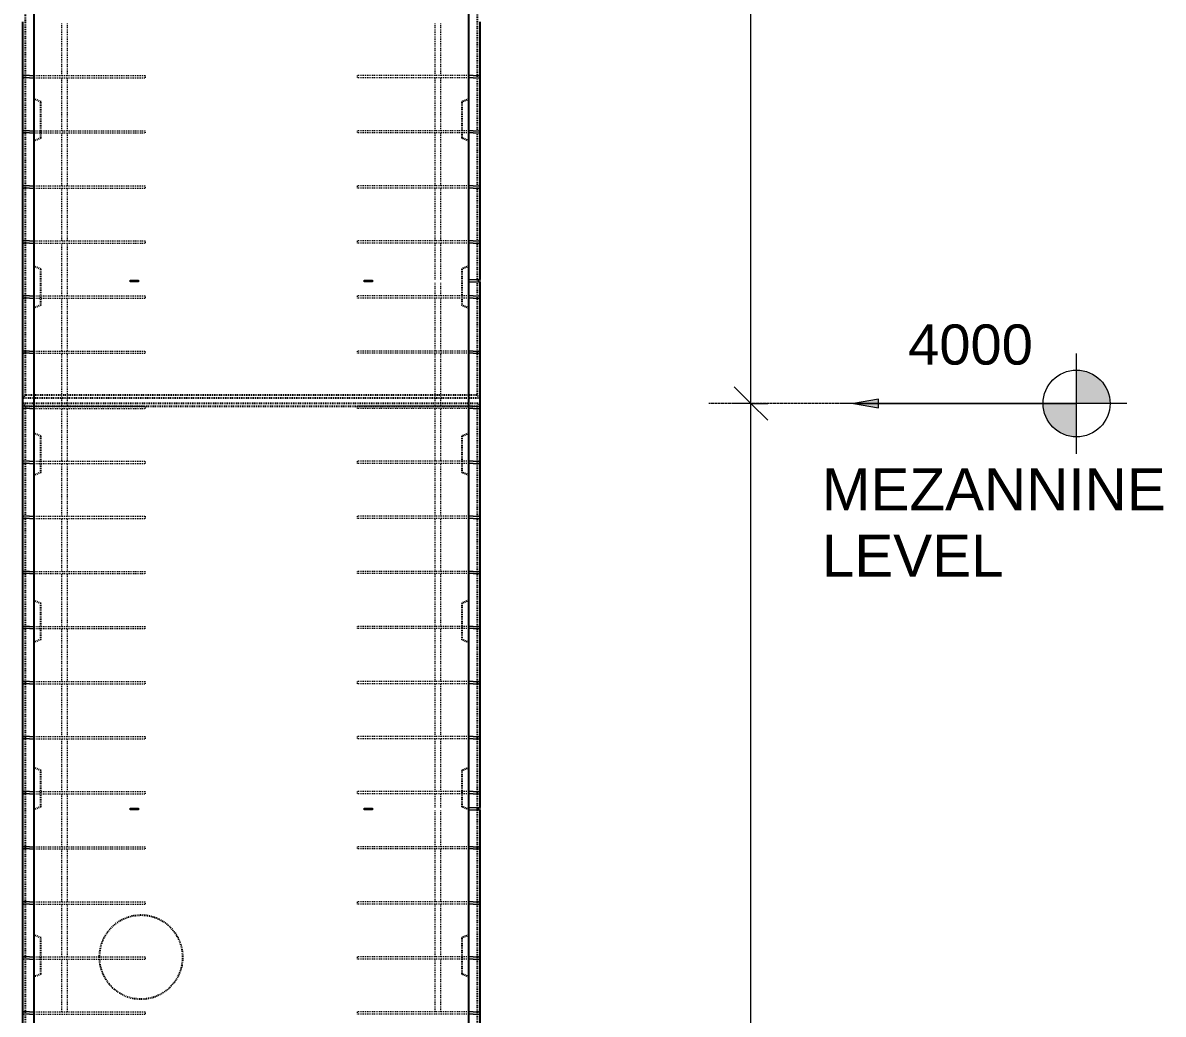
# Model space of a CAD drawing. Header units: millimetres. Extents: x -12091 to 4065, y -2596 to 12430.
# Drawn here: x -6705 to -2614, y 1468 to 5026 of the extents above; entities that cross this region are included whole.
import ezdxf

# ---------------------------------------------------------------- set-up
doc = ezdxf.new("R2010")
doc.units = ezdxf.units.MM
doc.linetypes.add('Dash', pattern=[6.36, 3.18, -3.18])
doc.linetypes.add('Overhead', pattern=[3.97, 2.38, -1.59])
for name, color, linetype, lineweight in [('A-ANNO-DIMS', 211, 'Continuous', 9), ('A-ANNO-DIMS-60', 211, 'Continuous', 9), ('A-FLOR-OVHD', 1, 'Overhead', 18), ('A-GENM', 13, 'Continuous', 18), ('A-WALL', 113, 'Continuous', 25), ('A-WALL-HDLN', 110, 'Dash', 25), ('G-ANNO-DIMS', 111, 'Continuous', 9), ('G-ANNO-TEXT', 231, 'Continuous', 9), ('S-RBAR', 171, 'Continuous', 18)]:
    doc.layers.add(name, color=color, linetype=linetype, lineweight=lineweight)
doc.styles.add('Arial_1', font='arial.ttf', dxfattribs={"height": 150})
doc.styles.add('Arial_2', font='arial.ttf', dxfattribs={"height": 144})
doc.styles.add('Nirmala UI Semilight', font='NirmalaS.ttf', dxfattribs={"height": 150})
doc.dimstyles.new('Arrow_Filled_-_2_5_NI_UI_1', dxfattribs={"dimscale": 304.8, "dimtxt": 157.104592, "dimasz": 0.393701, "dimexe": 0.19685, "dimexo": 0.0625, "dimgap": 0.19685, "dimtad": 1, "dimdec": 4, "dimzin": 0, "dimdsep": 46, "dimtxsty": 'Nirmala UI Semilight', "dimblk1": 'OBLIQUE', "dimblk2": 'OBLIQUE', "dimsah": 1, "dimcen": 0.09, "dimazin": 0, "dimtfac": 1, "dimtdec": 4, "dimtix": 1, "dimtmove": 0, "dimatfit": 3, "dimfxl": 0.19685, "dimfxlon": 1, "dimtvp": 1, "dimtolj": 1, "dimtzin": 0, "dimarcsym": 2})

# ---------------------------------------------------------------- blocks, each defined once
blk = doc.blocks.new('RR spread anchor face based - RR-SA-1_4-160-1726851-Elevation Front')
at = {"layer": 'A-GENM'}
for p, q in [((-6320.4, 6753), (-6317.9, 6753)), ((-6320.4, 6747), (-6320.4, 6753)), ((-6317.9, 6753), (-6292.9, 6753)), ((-6317.9, 6753), (-6317.9, 6747)), ((-6292.9, 6753), (-6290.4, 6753)), ((-6292.9, 6753), (-6292.9, 6747)), ((-6290.4, 6753), (-6290.4, 6747)), ((-6317.9, 6747), (-6320.4, 6747)), ((-6292.9, 6747), (-6317.9, 6747)), ((-6290.4, 6747), (-6292.9, 6747))]:
    blk.add_line(p, q, dxfattribs=at)
blk = doc.blocks.new('RR spread anchor face based - RR-SA-2_5-200-1726821-Elevation Front')
at = {"layer": 'A-GENM'}
for p, q in [((-5105.4, 6755), (-5070.4, 6755)), ((-5070.4, 6755), (-5065.4, 6755)), ((-5070.4, 6745), (-5070.4, 6755)), ((-5065.4, 6755), (-5065.4, 6745)), ((-5070.4, 6745), (-5105.4, 6745)), ((-5065.4, 6745), (-5070.4, 6745))]:
    blk.add_line(p, q, dxfattribs=at)
blk = doc.blocks.new('DIMBLOCK73-Elevation Front')
at = {"layer": 'A-ANNO-DIMS-60'}
for p, q in [((-4092.9, 3660), (-4152.9, 3720)), ((-4092.9, 3660), (-4152.9, 3660)), ((-4092.9, -1395), (-4092.9, 3660)), ((-4092.9, 3660), (-4032.9, 3600)), ((-4092.9, 3660), (-4032.9, 3660)), ((-4092.9, -1395), (-4152.9, -1335)), ((-4092.9, -1395), (-4152.9, -1395)), ((-4092.9, -1395), (-4032.9, -1455)), ((-4092.9, -1395), (-4032.9, -1395))]:
    blk.add_line(p, q, dxfattribs=at)
at = {"layer": 'A-ANNO-DIMS-60', "color": 0, "insert": (-4348.6, 904), "char_height": 150, "width": 548.438, "attachment_point": 1, "rotation": 90, "line_spacing_factor": 1.142579, "style": 'Nirmala UI Semilight'}
blk.add_mtext('5055', dxfattribs=at)
blk = doc.blocks.new('_Oblique')
at = {"color": 0, "linetype": 'ByBlock', "lineweight": -2}
blk.add_line((-0.5, -0.5), (0.5, 0.5), dxfattribs=at)
blk = doc.blocks.new('DIMBLOCK74-Elevation Front')
at = {"layer": 'A-ANNO-DIMS-60'}
for p, q in [((-4092.9, 7660), (-4152.9, 7720)), ((-4092.9, 7660), (-4152.9, 7660)), ((-4092.9, 3660), (-4092.9, 7660)), ((-4092.9, 7660), (-4032.9, 7600)), ((-4092.9, 7660), (-4032.9, 7660)), ((-4092.9, 3660), (-4152.9, 3720)), ((-4092.9, 3660), (-4152.9, 3660)), ((-4092.9, 3660), (-4032.9, 3600)), ((-4092.9, 3660), (-4032.9, 3660))]:
    blk.add_line(p, q, dxfattribs=at)
at = {"layer": 'A-ANNO-DIMS-60', "color": 0, "insert": (-4348.6, 5430.1), "char_height": 150, "width": 551.866, "attachment_point": 1, "rotation": 90, "line_spacing_factor": 1.142579, "style": 'Nirmala UI Semilight'}
blk.add_mtext('4000', dxfattribs=at)
blk = doc.blocks.new('Spot Elevations - M_Spot Elevation - Target Filled-10609-Elevation Front')
at = {"layer": 'G-ANNO-DIMS'}
h = blk.add_hatch(color=256, dxfattribs=at)
edge = h.paths.add_edge_path()
edge.add_line((-2984.5, 7660), (-2864.5, 7660))
edge.add_arc((-2984.5, 7660), 120, 0, 90)
edge.add_line((-2984.5, 7780), (-2984.5, 7660))
h = blk.add_hatch(color=256, dxfattribs=at)
edge = h.paths.add_edge_path()
edge.add_line((-2984.5, 7660), (-3104.5, 7660))
edge.add_arc((-2984.5, 7660), 120, 180, 270)
edge.add_line((-2984.5, 7540), (-2984.5, 7660))
for p, q in [((-2984.5, 7480), (-2984.5, 7840)), ((-2804.5, 7660), (-3824.5, 7660))]:
    blk.add_line(p, q, dxfattribs=at)
blk.add_circle((-2984.5, 7660), 120, dxfattribs=at)

msp = doc.modelspace()

# ---------------------------------------------------------------- hatches: boundary and pattern name
at = {"layer": 'G-ANNO-DIMS'}
msp.add_hatch(color=256, dxfattribs=at).paths.add_polyline_path([(-3725.4305, 3660), (-3635.4305, 3644.13057), (-3635.4305, 3675.86943)])

# ---------------------------------------------------------------- linework, layer by layer
at = {"layer": 'A-FLOR-OVHD'}
msp.add_line((-3725.4305, 3660), (-4245.4305, 3660), dxfattribs=at)
at = {"layer": 'A-WALL'}
for p, q in [((-6665.4305, 7060), (-6665.4305, -1395)), ((-5105.4305, -1395), (-5105.4305, 7060)), ((-6705.4305, 4833.04674), (-6705.4305, 5029.95326)), ((-5065.4305, 5029.95326), (-5065.4305, 4833.04674)), ((-6705.4305, 4635.38007), (-6705.4305, 4832.28659)), ((-5065.4305, 4832.28659), (-5065.4305, 4635.38007)), ((-6705.4305, 4437.71341), (-6705.4305, 4634.61993)), ((-5065.4305, 4634.61993), (-5065.4305, 4437.71341)), ((-6705.4305, 4240.04674), (-6705.4305, 4436.95326)), ((-5065.4305, 4436.95326), (-5065.4305, 4240.04674)), ((-6705.4305, 4042.38007), (-6705.4305, 4239.28659)), ((-5065.4305, 4239.28659), (-5065.4305, 4105)), ((-5065.4305, 4095), (-5065.4305, 4042.38007)), ((-6705.4305, 3844.71341), (-6705.4305, 4041.61993)), ((-5065.4305, 4041.61993), (-5065.4305, 3844.71341)), ((-6705.4305, 3647.04674), (-6705.4305, 3843.95326)), ((-5065.4305, 3843.95326), (-5065.4305, 3647.04674)), ((-6705.4305, 3449.38007), (-6705.4305, 3646.28659)), ((-5065.4305, 3646.28659), (-5065.4305, 3449.38007)), ((-6705.4305, 3251.71341), (-6705.4305, 3448.61993)), ((-5065.4305, 3448.61993), (-5065.4305, 3251.71341)), ((-6705.4305, 3054.04674), (-6705.4305, 3250.95326)), ((-5065.4305, 3250.95326), (-5065.4305, 3054.04674)), ((-6705.4305, 2856.38007), (-6705.4305, 3053.28659)), ((-5065.4305, 3053.28659), (-5065.4305, 2856.38007)), ((-6705.4305, 2658.71341), (-6705.4305, 2855.61993)), ((-5065.4305, 2855.61993), (-5065.4305, 2658.71341)), ((-6705.4305, 2461.04674), (-6705.4305, 2657.95326)), ((-5065.4305, 2657.95326), (-5065.4305, 2461.04674)), ((-6705.4305, 2263.38007), (-6705.4305, 2460.28659)), ((-5065.4305, 2460.28659), (-5065.4305, 2263.38007)), ((-6705.4305, 2065.71341), (-6705.4305, 2262.61993)), ((-5065.4305, 2262.61993), (-5065.4305, 2210)), ((-5065.4305, 2200), (-5065.4305, 2065.71341)), ((-6705.4305, 1868.04674), (-6705.4305, 2064.95326)), ((-5065.4305, 2064.95326), (-5065.4305, 1868.04674)), ((-6705.4305, 1670.38007), (-6705.4305, 1867.28659)), ((-5065.4305, 1867.28659), (-5065.4305, 1670.38007)), ((-6705.4305, 1472.71341), (-6705.4305, 1669.61993)), ((-5065.4305, 1669.61993), (-5065.4305, 1472.71341)), ((-6705.4305, 1275.04674), (-6705.4305, 1471.95326)), ((-5065.4305, 1471.95326), (-5065.4305, 1275.04674))]:
    msp.add_line(p, q, dxfattribs=at)
at = {"layer": 'A-WALL-HDLN'}
for p, q in [((-6695.42792, 3690.4499), (-6695.42792, 7660)), ((-5075.43308, 7660), (-5075.43308, 3690.4499)), ((-6640.4305, 4742.5), (-6665.4305, 4752.5)), ((-5105.4305, 4752.5), (-5130.4305, 4742.5)), ((-6640.4305, 4612.5), (-6640.4305, 4742.5)), ((-5130.4305, 4742.5), (-5130.4305, 4612.5)), ((-6640.4305, 4612.5), (-6665.4305, 4602.5)), ((-5105.4305, 4602.5), (-5130.4305, 4612.5)), ((-6640.4305, 4142.5), (-6665.4305, 4152.5)), ((-6640.4305, 4012.5), (-6640.4305, 4142.5)), ((-5105.4305, 4152.5), (-5130.4305, 4142.5)), ((-5130.4305, 4142.5), (-5130.4305, 4012.5)), ((-6640.4305, 4012.5), (-6665.4305, 4002.5)), ((-5105.4305, 4002.5), (-5130.4305, 4012.5)), ((-6695.42792, 3690.4499), (-6705.4305, 3680.44732)), ((-5075.43308, 3690.4499), (-6695.42792, 3690.4499)), ((-5065.4305, 3680.44732), (-5075.43308, 3690.4499)), ((-6705.4305, 3680.44732), (-5065.4305, 3680.44732)), ((-6705.4305, 3660.33393), (-6695.42792, 3650.33135)), ((-5065.4305, 3660.33393), (-6705.4305, 3660.33393)), ((-6695.42792, -1395), (-6695.42792, 3650.33135)), ((-6695.42792, 3650.33135), (-5075.43308, 3650.33135)), ((-5075.43308, 3650.33135), (-5065.4305, 3660.33393)), ((-5075.43308, 3650.33135), (-5075.43308, -1395)), ((-6640.4305, 3542.5), (-6665.4305, 3552.5)), ((-6640.4305, 3412.5), (-6640.4305, 3542.5)), ((-5105.4305, 3552.5), (-5130.4305, 3542.5)), ((-5130.4305, 3542.5), (-5130.4305, 3412.5)), ((-6640.4305, 3412.5), (-6665.4305, 3402.5)), ((-5105.4305, 3402.5), (-5130.4305, 3412.5)), ((-6640.4305, 2942.5), (-6665.4305, 2952.5)), ((-5105.4305, 2952.5), (-5130.4305, 2942.5)), ((-6640.4305, 2812.5), (-6640.4305, 2942.5)), ((-5130.4305, 2942.5), (-5130.4305, 2812.5)), ((-6640.4305, 2812.5), (-6665.4305, 2802.5)), ((-5105.4305, 2802.5), (-5130.4305, 2812.5)), ((-6640.4305, 2342.5), (-6665.4305, 2352.5)), ((-6640.4305, 2212.5), (-6640.4305, 2342.5)), ((-5105.4305, 2352.5), (-5130.4305, 2342.5)), ((-5130.4305, 2342.5), (-5130.4305, 2212.5)), ((-6640.4305, 2212.5), (-6665.4305, 2202.5)), ((-5105.4305, 2202.5), (-5130.4305, 2212.5)), ((-6640.4305, 1742.5), (-6665.4305, 1752.5)), ((-6640.4305, 1612.5), (-6640.4305, 1742.5)), ((-5105.4305, 1752.5), (-5130.4305, 1742.5)), ((-5130.4305, 1742.5), (-5130.4305, 1612.5)), ((-6640.4305, 1612.5), (-6665.4305, 1602.5)), ((-5105.4305, 1602.5), (-5130.4305, 1612.5))]:
    msp.add_line(p, q, dxfattribs=at)
for start, end in [(0, 180), (180, 0)]:
    msp.add_arc((-6281.17783, 1673.23211), 150, start, end, dxfattribs=at)
at = {"layer": 'G-ANNO-DIMS'}
for p, q in [((-3635.4305, 3675.86943), (-3725.4305, 3660)), ((-3725.4305, 3660), (-3635.4305, 3644.13057)), ((-3725.4305, 3660), (-3208.26945, 3660)), ((-3635.4305, 3644.13057), (-3635.4305, 3675.86943)), ((-3208.26945, 3660), (-2924.57977, 3660))]:
    msp.add_line(p, q, dxfattribs=at)
at = {"layer": 'S-RBAR', "linetype": 'Dash'}
for p, q in [((-6565.4305, 4836.66667), (-6565.4305, 5026.33333)), ((-6545.4305, 4836.66667), (-6545.4305, 5026.33333)), ((-5225.4305, 4836.66667), (-5225.4305, 5026.33333)), ((-5205.4305, 4836.66667), (-5205.4305, 5026.33333)), ((-6665.38089, 4836.66667), (-6265.4305, 4836.66667)), ((-6665.38089, 4828.66667), (-6265.4305, 4828.66667)), ((-6565.4305, 4639), (-6565.4305, 4828.66667)), ((-6545.4305, 4639), (-6545.4305, 4828.66667)), ((-6265.4305, 4828.66667), (-6265.4305, 4836.66667)), ((-5105.48011, 4836.66667), (-5505.4305, 4836.66667)), ((-5505.4305, 4836.66667), (-5505.4305, 4828.66667)), ((-5105.48011, 4828.66667), (-5505.4305, 4828.66667)), ((-5225.4305, 4639), (-5225.4305, 4828.66667)), ((-5205.4305, 4639), (-5205.4305, 4828.66667)), ((-6665.79868, 4639), (-6265.4305, 4639)), ((-6665.79868, 4631), (-6265.4305, 4631)), ((-6565.4305, 4441.33333), (-6565.4305, 4631)), ((-6545.4305, 4441.33333), (-6545.4305, 4631)), ((-6265.4305, 4631), (-6265.4305, 4639)), ((-5105.48011, 4639), (-5505.4305, 4639)), ((-5505.4305, 4639), (-5505.4305, 4631)), ((-5105.48011, 4631), (-5505.4305, 4631)), ((-5225.4305, 4441.33333), (-5225.4305, 4631)), ((-5205.4305, 4441.33333), (-5205.4305, 4631)), ((-6665.38089, 4441.33333), (-6265.4305, 4441.33333)), ((-6665.38089, 4433.33333), (-6265.4305, 4433.33333)), ((-6565.4305, 4243.66667), (-6565.4305, 4433.33333)), ((-6545.4305, 4243.66667), (-6545.4305, 4433.33333)), ((-6265.4305, 4433.33333), (-6265.4305, 4441.33333)), ((-5105.48011, 4441.33333), (-5505.4305, 4441.33333)), ((-5505.4305, 4441.33333), (-5505.4305, 4433.33333)), ((-5105.48011, 4433.33333), (-5505.4305, 4433.33333)), ((-5225.4305, 4243.66667), (-5225.4305, 4433.33333)), ((-5205.4305, 4243.66667), (-5205.4305, 4433.33333)), ((-6665.79868, 4243.66667), (-6265.4305, 4243.66667)), ((-6665.79868, 4235.66667), (-6265.4305, 4235.66667)), ((-6565.4305, 4046), (-6565.4305, 4235.66667)), ((-6545.4305, 4046), (-6545.4305, 4235.66667)), ((-6265.4305, 4235.66667), (-6265.4305, 4243.66667)), ((-5105.48011, 4243.66667), (-5505.4305, 4243.66667)), ((-5505.4305, 4243.66667), (-5505.4305, 4235.66667)), ((-5105.48011, 4235.66667), (-5505.4305, 4235.66667)), ((-5225.4305, 4105), (-5225.4305, 4235.66667)), ((-5205.4305, 4105), (-5205.4305, 4235.66667)), ((-5225.4305, 4046), (-5225.4305, 4095)), ((-5205.4305, 4046), (-5205.4305, 4095)), ((-6665.38089, 4046), (-6265.4305, 4046)), ((-6665.38089, 4038), (-6265.4305, 4038)), ((-6565.4305, 3848.33333), (-6565.4305, 4038)), ((-6545.4305, 3848.33333), (-6545.4305, 4038)), ((-6265.4305, 4038), (-6265.4305, 4046)), ((-5105.48011, 4046), (-5505.4305, 4046)), ((-5505.4305, 4046), (-5505.4305, 4038)), ((-5105.48011, 4038), (-5505.4305, 4038)), ((-5225.4305, 3848.33333), (-5225.4305, 4038)), ((-5205.4305, 3848.33333), (-5205.4305, 4038)), ((-6665.38089, 3848.33333), (-6265.4305, 3848.33333)), ((-6265.4305, 3840.33333), (-6265.4305, 3848.33333)), ((-5105.48011, 3848.33333), (-5505.4305, 3848.33333)), ((-5505.4305, 3848.33333), (-5505.4305, 3840.33333)), ((-6665.38089, 3840.33333), (-6265.4305, 3840.33333)), ((-6565.4305, 3650.66667), (-6565.4305, 3840.33333)), ((-6545.4305, 3650.66667), (-6545.4305, 3840.33333)), ((-5105.48011, 3840.33333), (-5505.4305, 3840.33333)), ((-5225.4305, 3650.66667), (-5225.4305, 3840.33333)), ((-5205.4305, 3650.66667), (-5205.4305, 3840.33333)), ((-6665.79868, 3650.66667), (-6265.4305, 3650.66667)), ((-6665.79868, 3642.66667), (-6265.4305, 3642.66667)), ((-6565.4305, 3453), (-6565.4305, 3642.66667)), ((-6545.4305, 3453), (-6545.4305, 3642.66667)), ((-6265.4305, 3642.66667), (-6265.4305, 3650.66667)), ((-5105.48011, 3650.66667), (-5505.4305, 3650.66667)), ((-5505.4305, 3650.66667), (-5505.4305, 3642.66667)), ((-5105.48011, 3642.66667), (-5505.4305, 3642.66667)), ((-5225.4305, 3453), (-5225.4305, 3642.66667)), ((-5205.4305, 3453), (-5205.4305, 3642.66667)), ((-6665.38089, 3453), (-6265.4305, 3453)), ((-6665.38089, 3445), (-6265.4305, 3445)), ((-6565.4305, 3255.33333), (-6565.4305, 3445)), ((-6545.4305, 3255.33333), (-6545.4305, 3445)), ((-6265.4305, 3445), (-6265.4305, 3453)), ((-5105.48011, 3453), (-5505.4305, 3453)), ((-5505.4305, 3453), (-5505.4305, 3445)), ((-5105.48011, 3445), (-5505.4305, 3445)), ((-5225.4305, 3255.33333), (-5225.4305, 3445)), ((-5205.4305, 3255.33333), (-5205.4305, 3445)), ((-6665.38089, 3255.33333), (-6265.4305, 3255.33333)), ((-6665.38089, 3247.33333), (-6265.4305, 3247.33333)), ((-6565.4305, 3057.66667), (-6565.4305, 3247.33333)), ((-6545.4305, 3057.66667), (-6545.4305, 3247.33333)), ((-6265.4305, 3247.33333), (-6265.4305, 3255.33333)), ((-5105.48011, 3255.33333), (-5505.4305, 3255.33333)), ((-5505.4305, 3255.33333), (-5505.4305, 3247.33333)), ((-5105.48011, 3247.33333), (-5505.4305, 3247.33333)), ((-5225.4305, 3057.66667), (-5225.4305, 3247.33333)), ((-5205.4305, 3057.66667), (-5205.4305, 3247.33333)), ((-6665.79868, 3057.66667), (-6265.4305, 3057.66667)), ((-6665.79868, 3049.66667), (-6265.4305, 3049.66667)), ((-6565.4305, 2860), (-6565.4305, 3049.66667)), ((-6545.4305, 2860), (-6545.4305, 3049.66667)), ((-6265.4305, 3049.66667), (-6265.4305, 3057.66667)), ((-5105.48011, 3057.66667), (-5505.4305, 3057.66667)), ((-5505.4305, 3057.66667), (-5505.4305, 3049.66667)), ((-5105.48011, 3049.66667), (-5505.4305, 3049.66667)), ((-5225.4305, 2860), (-5225.4305, 3049.66667)), ((-5205.4305, 2860), (-5205.4305, 3049.66667)), ((-6665.38089, 2860), (-6265.4305, 2860)), ((-6665.38089, 2852), (-6265.4305, 2852)), ((-6565.4305, 2662.33333), (-6565.4305, 2852)), ((-6545.4305, 2662.33333), (-6545.4305, 2852)), ((-6265.4305, 2852), (-6265.4305, 2860)), ((-5105.48011, 2860), (-5505.4305, 2860)), ((-5505.4305, 2860), (-5505.4305, 2852)), ((-5105.48011, 2852), (-5505.4305, 2852)), ((-5225.4305, 2662.33333), (-5225.4305, 2852)), ((-5205.4305, 2662.33333), (-5205.4305, 2852)), ((-6665.38089, 2662.33333), (-6265.4305, 2662.33333)), ((-6265.4305, 2654.33333), (-6265.4305, 2662.33333)), ((-5105.48011, 2662.33333), (-5505.4305, 2662.33333)), ((-5505.4305, 2662.33333), (-5505.4305, 2654.33333)), ((-6665.38089, 2654.33333), (-6265.4305, 2654.33333)), ((-6565.4305, 2464.66667), (-6565.4305, 2654.33333)), ((-6545.4305, 2464.66667), (-6545.4305, 2654.33333)), ((-5105.48011, 2654.33333), (-5505.4305, 2654.33333)), ((-5225.4305, 2464.66667), (-5225.4305, 2654.33333)), ((-5205.4305, 2464.66667), (-5205.4305, 2654.33333)), ((-6665.38089, 2464.66667), (-6265.4305, 2464.66667)), ((-6665.38089, 2456.66667), (-6265.4305, 2456.66667)), ((-6565.4305, 2267), (-6565.4305, 2456.66667)), ((-6545.4305, 2267), (-6545.4305, 2456.66667)), ((-6265.4305, 2456.66667), (-6265.4305, 2464.66667)), ((-5105.48011, 2464.66667), (-5505.4305, 2464.66667)), ((-5505.4305, 2464.66667), (-5505.4305, 2456.66667)), ((-5105.48011, 2456.66667), (-5505.4305, 2456.66667)), ((-5225.4305, 2267), (-5225.4305, 2456.66667)), ((-5205.4305, 2267), (-5205.4305, 2456.66667)), ((-6665.38089, 2267), (-6265.4305, 2267)), ((-6665.38089, 2259), (-6265.4305, 2259)), ((-6565.4305, 2069.33333), (-6565.4305, 2259)), ((-6545.4305, 2069.33333), (-6545.4305, 2259)), ((-6265.4305, 2259), (-6265.4305, 2267)), ((-5105.48011, 2267), (-5505.4305, 2267)), ((-5505.4305, 2267), (-5505.4305, 2259)), ((-5105.48011, 2259), (-5505.4305, 2259)), ((-5225.4305, 2210), (-5225.4305, 2259)), ((-5205.4305, 2210), (-5205.4305, 2259)), ((-5225.4305, 2069.33333), (-5225.4305, 2200)), ((-5205.4305, 2069.33333), (-5205.4305, 2200)), ((-6665.38089, 2069.33333), (-6265.4305, 2069.33333)), ((-6665.38089, 2061.33333), (-6265.4305, 2061.33333)), ((-6565.4305, 1871.66667), (-6565.4305, 2061.33333)), ((-6545.4305, 1871.66667), (-6545.4305, 2061.33333)), ((-6265.4305, 2061.33333), (-6265.4305, 2069.33333)), ((-5105.48011, 2069.33333), (-5505.4305, 2069.33333)), ((-5505.4305, 2069.33333), (-5505.4305, 2061.33333)), ((-5105.48011, 2061.33333), (-5505.4305, 2061.33333)), ((-5225.4305, 1871.66667), (-5225.4305, 2061.33333)), ((-5205.4305, 1871.66667), (-5205.4305, 2061.33333)), ((-6665.38089, 1871.66667), (-6265.4305, 1871.66667)), ((-6665.38089, 1863.66667), (-6265.4305, 1863.66667)), ((-6565.4305, 1674), (-6565.4305, 1863.66667)), ((-6545.4305, 1674), (-6545.4305, 1863.66667)), ((-6265.4305, 1863.66667), (-6265.4305, 1871.66667)), ((-5105.48011, 1871.66667), (-5505.4305, 1871.66667)), ((-5505.4305, 1871.66667), (-5505.4305, 1863.66667)), ((-5105.48011, 1863.66667), (-5505.4305, 1863.66667)), ((-5225.4305, 1674), (-5225.4305, 1863.66667)), ((-5205.4305, 1674), (-5205.4305, 1863.66667)), ((-6665.38089, 1674), (-6265.4305, 1674)), ((-6665.38089, 1666), (-6265.4305, 1666)), ((-6565.4305, 1476.33333), (-6565.4305, 1666)), ((-6545.4305, 1476.33333), (-6545.4305, 1666)), ((-6265.4305, 1666), (-6265.4305, 1674)), ((-5105.48011, 1674), (-5505.4305, 1674)), ((-5505.4305, 1674), (-5505.4305, 1666)), ((-5105.48011, 1666), (-5505.4305, 1666)), ((-5225.4305, 1476.33333), (-5225.4305, 1666)), ((-5205.4305, 1476.33333), (-5205.4305, 1666)), ((-6665.38089, 1476.33333), (-6265.4305, 1476.33333)), ((-6265.4305, 1468.33333), (-6265.4305, 1476.33333)), ((-5105.48011, 1476.33333), (-5505.4305, 1476.33333)), ((-5505.4305, 1476.33333), (-5505.4305, 1468.33333)), ((-6665.38089, 1468.33333), (-6265.4305, 1468.33333)), ((-5105.48011, 1468.33333), (-5505.4305, 1468.33333))]:
    msp.add_line(p, q, dxfattribs=at)
at = {"layer": 'S-RBAR'}
for p, q in [((-6681.4305, 4836.66667), (-6701.4305, 4836.66667)), ((-6681.4305, 4828.66667), (-6701.4305, 4828.66667)), ((-6681.4305, 4836.66667), (-6665.4305, 4836.66667)), ((-6681.4305, 4828.66667), (-6665.4305, 4828.66667)), ((-5089.4305, 4836.66667), (-5105.4305, 4836.66667)), ((-5089.4305, 4828.66667), (-5105.4305, 4828.66667)), ((-5089.4305, 4836.66667), (-5069.4305, 4836.66667)), ((-5089.4305, 4828.66667), (-5069.4305, 4828.66667)), ((-6681.4305, 4639), (-6701.4305, 4639)), ((-6681.4305, 4631), (-6701.4305, 4631)), ((-6681.4305, 4639), (-6665.84829, 4639)), ((-6681.4305, 4631), (-6665.84829, 4631)), ((-5089.4305, 4639), (-5105.4305, 4639)), ((-5089.4305, 4631), (-5105.4305, 4631)), ((-5089.4305, 4639), (-5069.4305, 4639)), ((-5089.4305, 4631), (-5069.4305, 4631)), ((-6681.4305, 4441.33333), (-6701.4305, 4441.33333)), ((-6681.4305, 4433.33333), (-6701.4305, 4433.33333)), ((-6681.4305, 4441.33333), (-6665.4305, 4441.33333)), ((-6681.4305, 4433.33333), (-6665.4305, 4433.33333)), ((-5089.4305, 4441.33333), (-5105.4305, 4441.33333)), ((-5089.4305, 4433.33333), (-5105.4305, 4433.33333)), ((-5089.4305, 4441.33333), (-5069.4305, 4441.33333)), ((-5089.4305, 4433.33333), (-5069.4305, 4433.33333)), ((-6681.4305, 4243.66667), (-6701.4305, 4243.66667)), ((-6681.4305, 4235.66667), (-6701.4305, 4235.66667)), ((-6681.4305, 4243.66667), (-6665.84829, 4243.66667)), ((-6681.4305, 4235.66667), (-6665.84829, 4235.66667)), ((-5089.4305, 4243.66667), (-5105.4305, 4243.66667)), ((-5089.4305, 4235.66667), (-5105.4305, 4235.66667)), ((-5089.4305, 4243.66667), (-5069.4305, 4243.66667)), ((-5089.4305, 4235.66667), (-5069.4305, 4235.66667)), ((-6681.4305, 4046), (-6701.4305, 4046)), ((-6681.4305, 4038), (-6701.4305, 4038)), ((-6681.4305, 4046), (-6665.4305, 4046)), ((-6681.4305, 4038), (-6665.4305, 4038)), ((-5089.4305, 4046), (-5105.4305, 4046)), ((-5089.4305, 4038), (-5105.4305, 4038)), ((-5089.4305, 4046), (-5069.4305, 4046)), ((-5089.4305, 4038), (-5069.4305, 4038)), ((-6681.4305, 3848.33333), (-6701.4305, 3848.33333)), ((-6681.4305, 3848.33333), (-6665.4305, 3848.33333)), ((-5089.4305, 3848.33333), (-5105.4305, 3848.33333)), ((-5089.4305, 3848.33333), (-5069.4305, 3848.33333)), ((-6681.4305, 3840.33333), (-6701.4305, 3840.33333)), ((-6681.4305, 3840.33333), (-6665.4305, 3840.33333)), ((-5089.4305, 3840.33333), (-5105.4305, 3840.33333)), ((-5089.4305, 3840.33333), (-5069.4305, 3840.33333)), ((-6681.4305, 3650.66667), (-6701.4305, 3650.66667)), ((-6681.4305, 3642.66667), (-6701.4305, 3642.66667)), ((-6681.4305, 3650.66667), (-6665.84829, 3650.66667)), ((-6681.4305, 3642.66667), (-6665.84829, 3642.66667)), ((-5089.4305, 3650.66667), (-5105.4305, 3650.66667)), ((-5089.4305, 3642.66667), (-5105.4305, 3642.66667)), ((-5089.4305, 3650.66667), (-5069.4305, 3650.66667)), ((-5089.4305, 3642.66667), (-5069.4305, 3642.66667)), ((-6681.4305, 3453), (-6701.4305, 3453)), ((-6681.4305, 3445), (-6701.4305, 3445)), ((-6681.4305, 3453), (-6665.4305, 3453)), ((-6681.4305, 3445), (-6665.4305, 3445)), ((-5089.4305, 3453), (-5105.4305, 3453)), ((-5089.4305, 3445), (-5105.4305, 3445)), ((-5089.4305, 3453), (-5069.4305, 3453)), ((-5089.4305, 3445), (-5069.4305, 3445)), ((-6681.4305, 3255.33333), (-6701.4305, 3255.33333)), ((-6681.4305, 3247.33333), (-6701.4305, 3247.33333)), ((-6681.4305, 3255.33333), (-6665.4305, 3255.33333)), ((-6681.4305, 3247.33333), (-6665.4305, 3247.33333)), ((-5089.4305, 3255.33333), (-5105.4305, 3255.33333)), ((-5089.4305, 3247.33333), (-5105.4305, 3247.33333)), ((-5089.4305, 3255.33333), (-5069.4305, 3255.33333)), ((-5089.4305, 3247.33333), (-5069.4305, 3247.33333)), ((-6681.4305, 3057.66667), (-6701.4305, 3057.66667)), ((-6681.4305, 3049.66667), (-6701.4305, 3049.66667)), ((-6681.4305, 3057.66667), (-6665.84829, 3057.66667)), ((-6681.4305, 3049.66667), (-6665.84829, 3049.66667)), ((-5089.4305, 3057.66667), (-5105.4305, 3057.66667)), ((-5089.4305, 3049.66667), (-5105.4305, 3049.66667)), ((-5089.4305, 3057.66667), (-5069.4305, 3057.66667)), ((-5089.4305, 3049.66667), (-5069.4305, 3049.66667)), ((-6681.4305, 2860), (-6701.4305, 2860)), ((-6681.4305, 2852), (-6701.4305, 2852)), ((-6681.4305, 2860), (-6665.4305, 2860)), ((-6681.4305, 2852), (-6665.4305, 2852)), ((-5089.4305, 2860), (-5105.4305, 2860)), ((-5089.4305, 2852), (-5105.4305, 2852)), ((-5089.4305, 2860), (-5069.4305, 2860)), ((-5089.4305, 2852), (-5069.4305, 2852)), ((-6681.4305, 2662.33333), (-6701.4305, 2662.33333)), ((-6681.4305, 2662.33333), (-6665.4305, 2662.33333)), ((-5089.4305, 2662.33333), (-5105.4305, 2662.33333)), ((-5089.4305, 2662.33333), (-5069.4305, 2662.33333)), ((-6681.4305, 2654.33333), (-6701.4305, 2654.33333)), ((-6681.4305, 2654.33333), (-6665.4305, 2654.33333)), ((-5089.4305, 2654.33333), (-5105.4305, 2654.33333)), ((-5089.4305, 2654.33333), (-5069.4305, 2654.33333)), ((-6681.4305, 2464.66667), (-6701.4305, 2464.66667)), ((-6681.4305, 2456.66667), (-6701.4305, 2456.66667)), ((-6681.4305, 2464.66667), (-6665.4305, 2464.66667)), ((-6681.4305, 2456.66667), (-6665.4305, 2456.66667)), ((-5089.4305, 2464.66667), (-5105.4305, 2464.66667)), ((-5089.4305, 2456.66667), (-5105.4305, 2456.66667)), ((-5089.4305, 2464.66667), (-5069.4305, 2464.66667)), ((-5089.4305, 2456.66667), (-5069.4305, 2456.66667)), ((-6681.4305, 2267), (-6701.4305, 2267)), ((-6681.4305, 2259), (-6701.4305, 2259)), ((-6681.4305, 2267), (-6665.4305, 2267)), ((-6681.4305, 2259), (-6665.4305, 2259)), ((-5089.4305, 2267), (-5105.4305, 2267)), ((-5089.4305, 2259), (-5105.4305, 2259)), ((-5089.4305, 2267), (-5069.4305, 2267)), ((-5089.4305, 2259), (-5069.4305, 2259)), ((-6681.4305, 2069.33333), (-6701.4305, 2069.33333)), ((-6681.4305, 2061.33333), (-6701.4305, 2061.33333)), ((-6681.4305, 2069.33333), (-6665.4305, 2069.33333)), ((-6681.4305, 2061.33333), (-6665.4305, 2061.33333)), ((-5089.4305, 2069.33333), (-5105.4305, 2069.33333)), ((-5089.4305, 2061.33333), (-5105.4305, 2061.33333)), ((-5089.4305, 2069.33333), (-5069.4305, 2069.33333)), ((-5089.4305, 2061.33333), (-5069.4305, 2061.33333)), ((-6681.4305, 1871.66667), (-6701.4305, 1871.66667)), ((-6681.4305, 1863.66667), (-6701.4305, 1863.66667)), ((-6681.4305, 1871.66667), (-6665.4305, 1871.66667)), ((-6681.4305, 1863.66667), (-6665.4305, 1863.66667)), ((-5089.4305, 1871.66667), (-5105.4305, 1871.66667)), ((-5089.4305, 1863.66667), (-5105.4305, 1863.66667)), ((-5089.4305, 1871.66667), (-5069.4305, 1871.66667)), ((-5089.4305, 1863.66667), (-5069.4305, 1863.66667)), ((-6681.4305, 1674), (-6701.4305, 1674)), ((-6681.4305, 1666), (-6701.4305, 1666)), ((-6681.4305, 1674), (-6665.4305, 1674)), ((-6681.4305, 1666), (-6665.4305, 1666)), ((-5089.4305, 1674), (-5105.4305, 1674)), ((-5089.4305, 1666), (-5105.4305, 1666)), ((-5089.4305, 1674), (-5069.4305, 1674)), ((-5089.4305, 1666), (-5069.4305, 1666)), ((-6681.4305, 1476.33333), (-6701.4305, 1476.33333)), ((-6681.4305, 1476.33333), (-6665.4305, 1476.33333)), ((-5089.4305, 1476.33333), (-5105.4305, 1476.33333)), ((-5089.4305, 1476.33333), (-5069.4305, 1476.33333)), ((-6681.4305, 1468.33333), (-6701.4305, 1468.33333)), ((-6681.4305, 1468.33333), (-6665.4305, 1468.33333)), ((-5089.4305, 1468.33333), (-5105.4305, 1468.33333)), ((-5089.4305, 1468.33333), (-5069.4305, 1468.33333))]:
    msp.add_line(p, q, dxfattribs=at)
for centre, start, end in [((-6701.4305, 4832.66667), 90, 270), ((-5069.4305, 4832.66667), 270, 90), ((-6701.4305, 4635), 90, 270), ((-5069.4305, 4635), 270, 90), ((-6701.4305, 4437.33333), 90, 270), ((-5069.4305, 4437.33333), 270, 90), ((-6701.4305, 4239.66667), 90, 270), ((-5069.4305, 4239.66667), 270, 90), ((-6701.4305, 4042), 90, 270), ((-5069.4305, 4042), 270, 90), ((-6701.4305, 3844.33333), 90, 270), ((-5069.4305, 3844.33333), 270, 90), ((-6701.4305, 3646.66667), 90, 270), ((-5069.4305, 3646.66667), 270, 90), ((-6701.4305, 3449), 90, 270), ((-5069.4305, 3449), 270, 90), ((-6701.4305, 3251.33333), 90, 270), ((-5069.4305, 3251.33333), 270, 90), ((-6701.4305, 3053.66667), 90, 270), ((-5069.4305, 3053.66667), 270, 90), ((-6701.4305, 2856), 90, 270), ((-5069.4305, 2856), 270, 90), ((-6701.4305, 2658.33333), 90, 270), ((-5069.4305, 2658.33333), 270, 90), ((-6701.4305, 2460.66667), 90, 270), ((-5069.4305, 2460.66667), 270, 90), ((-6701.4305, 2263), 90, 270), ((-5069.4305, 2263), 270, 90), ((-6701.4305, 2065.33333), 90, 270), ((-5069.4305, 2065.33333), 270, 90), ((-6701.4305, 1867.66667), 90, 270), ((-5069.4305, 1867.66667), 270, 90), ((-6701.4305, 1670), 90, 270), ((-5069.4305, 1670), 270, 90), ((-6701.4305, 1472.33333), 90, 270), ((-5069.4305, 1472.33333), 270, 90)]:
    msp.add_arc(centre, 4, start, end, dxfattribs=at)

# ---------------------------------------------------------------- block references
at = {"layer": 'A-GENM'}
for name, p in [('RR spread anchor face based - RR-SA-1_4-160-1726851-Elevation Front', (0, -2650)), ('RR spread anchor face based - RR-SA-1_4-160-1726851-Elevation Front', (840, -2650)), ('RR spread anchor face based - RR-SA-2_5-200-1726821-Elevation Front', (0, -2650)), ('RR spread anchor face based - RR-SA-2_5-200-1726821-Elevation Front', (0, -4545)), ('RR spread anchor face based - RR-SA-1_4-160-1726851-Elevation Front', (0, -4545)), ('RR spread anchor face based - RR-SA-1_4-160-1726851-Elevation Front', (840, -4545))]:
    msp.add_blockref(name, p, dxfattribs=at)
at = {"layer": 'G-ANNO-DIMS'}
msp.add_blockref('Spot Elevations - M_Spot Elevation - Target Filled-10609-Elevation Front', (59.89014, -4000), dxfattribs=at)

# ---------------------------------------------------------------- texts
at = {"layer": 'G-ANNO-TEXT', "color": 7, "char_height": 150, "attachment_point": 1, "style": 'Arial_1'}
for s, insert, width in [('MEZANNINE', (-3838.73709, 3427.04166), 1486.328625), ('LEVEL', (-3838.73709, 3188.91666), 784.050375)]:
    msp.add_mtext(s, dxfattribs=dict(at, insert=insert, width=width))

# ---------------------------------------------------------------- dimensions: what is measured, and where the dimension line sits
at = {"layer": 'A-ANNO-DIMS'}
for base, p1, p2, override, picture, middle in [((-4092.86091, 7660), (-4152.86091, 3660), (-4152.86091, 7660), {"dimpost": '<>', "dimfxl": 4000}, 'DIMBLOCK74-Elevation Front', (-4230.37137, 5660)), ((-4092.86091, 3660), (-4152.86091, -1395), (-4152.86091, 3660), {"dimpost": '<>', "dimfxl": 5055}, 'DIMBLOCK73-Elevation Front', (-4230.37137, 1132.5))]:
    dim = msp.add_linear_dim(base=base, p1=p1, p2=p2, angle=90, dimstyle='Arrow_Filled_-_2_5_NI_UI_1', override=override, dxfattribs=at)
    dim.commit()
    dim.dimension.update_dxf_attribs({"geometry": picture, "text_midpoint": middle})

# ---------------------------------------------------------------- next in the draw order: texts
at = {"layer": 'G-ANNO-DIMS', "insert": (-3528.89083, 3943.72587), "char_height": 144, "width": 535.9465296, "attachment_point": 1, "line_spacing_factor": 0.941778, "style": 'Arial_2', "bg_fill": 3, "box_fill_scale": 0, "bg_fill_color": 256, "bg_fill_true_color": 3254780160, "bg_fill_transparency": 256}
msp.add_mtext('4000', dxfattribs=at)

doc.saveas('drawing.dxf')
